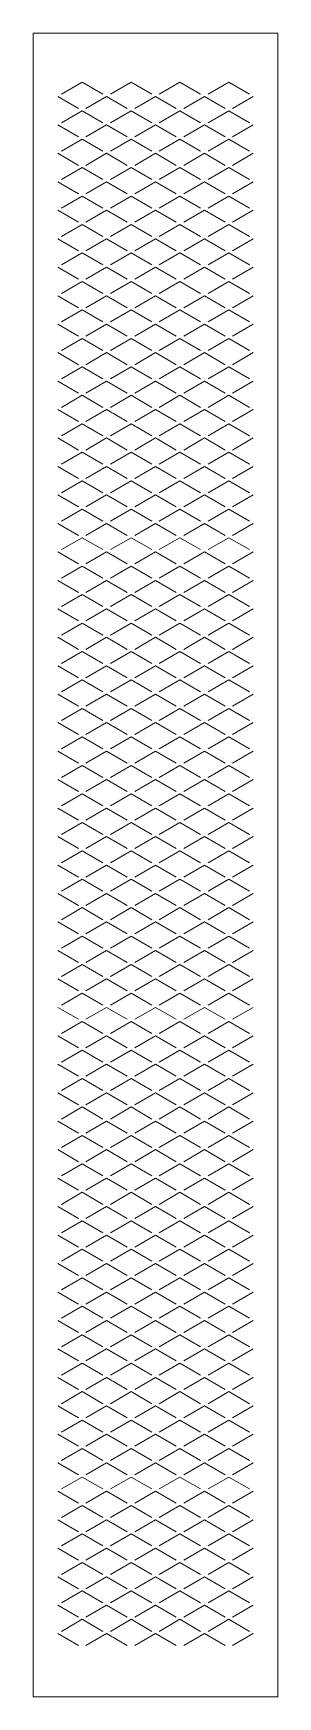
# Model space of a CAD drawing. Header units: metres. Extents: x 0 to 25, y 0 to 170.
import ezdxf

# ---------------------------------------------------------------- set-up
doc = ezdxf.new("R2010")
doc.units = ezdxf.units.M
doc.layers.add('TOP', color=1, linetype='Continuous', lineweight=0)

msp = doc.modelspace()

# ---------------------------------------------------------------- linework, layer by layer
at = {"layer": 'TOP'}
for p, q in [((2.89, 163.77), (5, 165)), ((5, 165), (7.11, 163.77)), ((7.89, 163.77), (10, 165)), ((10, 165), (12.11, 163.77)), ((12.89, 163.77), (15, 165)), ((15, 165), (17.11, 163.77)), ((17.89, 163.77), (20, 165)), ((20, 165), (22.11, 163.77)), ((2.5, 163.55), (4.61, 162.32)), ((5.39, 162.32), (7.5, 163.55)), ((7.5, 163.55), (9.61, 162.32)), ((10.39, 162.32), (12.5, 163.55)), ((12.5, 163.55), (14.61, 162.32)), ((15.39, 162.32), (17.5, 163.55)), ((17.5, 163.55), (19.61, 162.32)), ((20.39, 162.32), (22.5, 163.55)), ((2.89, 160.86), (5, 162.09)), ((5, 162.09), (7.11, 160.86)), ((7.89, 160.86), (10, 162.09)), ((10, 162.09), (12.11, 160.86)), ((12.89, 160.86), (15, 162.09)), ((15, 162.09), (17.11, 160.86)), ((17.89, 160.86), (20, 162.09)), ((20, 162.09), (22.11, 160.86)), ((2.5, 160.64), (4.61, 159.41)), ((5.39, 159.41), (7.5, 160.64)), ((7.5, 160.64), (9.61, 159.41)), ((10.39, 159.41), (12.5, 160.64)), ((12.5, 160.64), (14.61, 159.41)), ((15.39, 159.41), (17.5, 160.64)), ((17.5, 160.64), (19.61, 159.41)), ((20.39, 159.41), (22.5, 160.64)), ((2.89, 157.95), (5, 159.18)), ((5, 159.18), (7.11, 157.95)), ((7.89, 157.95), (10, 159.18)), ((10, 159.18), (12.11, 157.95)), ((12.89, 157.95), (15, 159.18)), ((15, 159.18), (17.11, 157.95)), ((17.89, 157.95), (20, 159.18)), ((20, 159.18), (22.11, 157.95)), ((2.5, 157.73), (4.61, 156.5)), ((5.39, 156.5), (7.5, 157.73)), ((7.5, 157.73), (9.61, 156.5)), ((10.39, 156.5), (12.5, 157.73)), ((12.5, 157.73), (14.61, 156.5)), ((15.39, 156.5), (17.5, 157.73)), ((17.5, 157.73), (19.61, 156.5)), ((20.39, 156.5), (22.5, 157.73)), ((2.5, 154.82), (4.61, 153.59)), ((2.89, 155.04), (5, 156.27)), ((5, 156.27), (7.11, 155.04)), ((5.39, 153.59), (7.5, 154.82)), ((7.5, 154.82), (9.61, 153.59)), ((7.89, 155.04), (10, 156.27)), ((10, 156.27), (12.11, 155.04)), ((10.39, 153.59), (12.5, 154.82)), ((12.5, 154.82), (14.61, 153.59)), ((12.89, 155.04), (15, 156.27)), ((15, 156.27), (17.11, 155.04)), ((15.39, 153.59), (17.5, 154.82)), ((17.5, 154.82), (19.61, 153.59)), ((17.89, 155.04), (20, 156.27)), ((20, 156.27), (22.11, 155.04)), ((20.39, 153.59), (22.5, 154.82)), ((2.89, 152.13), (5, 153.36)), ((5, 153.36), (7.11, 152.13)), ((7.89, 152.13), (10, 153.36)), ((10, 153.36), (12.11, 152.13)), ((12.89, 152.13), (15, 153.36)), ((15, 153.36), (17.11, 152.13)), ((17.89, 152.13), (20, 153.36)), ((20, 153.36), (22.11, 152.13)), ((2.5, 151.91), (4.61, 150.68)), ((5.39, 150.68), (7.5, 151.91)), ((7.5, 151.91), (9.61, 150.68)), ((10.39, 150.68), (12.5, 151.91)), ((12.5, 151.91), (14.61, 150.68)), ((15.39, 150.68), (17.5, 151.91)), ((17.5, 151.91), (19.61, 150.68)), ((20.39, 150.68), (22.5, 151.91)), ((2.89, 149.23), (5, 150.45)), ((5, 150.45), (7.11, 149.23)), ((7.89, 149.23), (10, 150.45)), ((10, 150.45), (12.11, 149.23)), ((12.89, 149.23), (15, 150.45)), ((15, 150.45), (17.11, 149.23)), ((17.89, 149.23), (20, 150.45)), ((20, 150.45), (22.11, 149.23)), ((2.5, 149), (4.61, 147.77)), ((5.39, 147.77), (7.5, 149)), ((7.5, 149), (9.61, 147.77)), ((10.39, 147.77), (12.5, 149)), ((12.5, 149), (14.61, 147.77)), ((15.39, 147.77), (17.5, 149)), ((17.5, 149), (19.61, 147.77)), ((20.39, 147.77), (22.5, 149)), ((2.89, 146.32), (5, 147.55)), ((5, 147.55), (7.11, 146.32)), ((7.89, 146.32), (10, 147.55)), ((10, 147.55), (12.11, 146.32)), ((12.89, 146.32), (15, 147.55)), ((15, 147.55), (17.11, 146.32)), ((17.89, 146.32), (20, 147.55)), ((20, 147.55), (22.11, 146.32)), ((2.5, 146.09), (4.61, 144.86)), ((2.89, 143.41), (5, 144.64)), ((5, 144.64), (7.11, 143.41)), ((5.39, 144.86), (7.5, 146.09)), ((7.5, 146.09), (9.61, 144.86)), ((7.89, 143.41), (10, 144.64)), ((10, 144.64), (12.11, 143.41)), ((10.39, 144.86), (12.5, 146.09)), ((12.5, 146.09), (14.61, 144.86)), ((12.89, 143.41), (15, 144.64)), ((15, 144.64), (17.11, 143.41)), ((15.39, 144.86), (17.5, 146.09)), ((17.5, 146.09), (19.61, 144.86)), ((17.89, 143.41), (20, 144.64)), ((20, 144.64), (22.11, 143.41)), ((20.39, 144.86), (22.5, 146.09)), ((2.5, 143.18), (4.61, 141.95)), ((5.39, 141.95), (7.5, 143.18)), ((7.5, 143.18), (9.61, 141.95)), ((10.39, 141.95), (12.5, 143.18)), ((12.5, 143.18), (14.61, 141.95)), ((15.39, 141.95), (17.5, 143.18)), ((17.5, 143.18), (19.61, 141.95)), ((20.39, 141.95), (22.5, 143.18)), ((2.89, 140.5), (5, 141.73)), ((5, 141.73), (7.11, 140.5)), ((7.89, 140.5), (10, 141.73)), ((10, 141.73), (12.11, 140.5)), ((12.89, 140.5), (15, 141.73)), ((15, 141.73), (17.11, 140.5)), ((17.89, 140.5), (20, 141.73)), ((20, 141.73), (22.11, 140.5)), ((2.5, 140.27), (4.61, 139.04)), ((5.39, 139.04), (7.5, 140.27)), ((7.5, 140.27), (9.61, 139.04)), ((10.39, 139.04), (12.5, 140.27)), ((12.5, 140.27), (14.61, 139.04)), ((15.39, 139.04), (17.5, 140.27)), ((17.5, 140.27), (19.61, 139.04)), ((20.39, 139.04), (22.5, 140.27)), ((2.89, 137.59), (5, 138.82)), ((5, 138.82), (7.11, 137.59)), ((7.89, 137.59), (10, 138.82)), ((10, 138.82), (12.11, 137.59)), ((12.89, 137.59), (15, 138.82)), ((15, 138.82), (17.11, 137.59)), ((17.89, 137.59), (20, 138.82)), ((20, 138.82), (22.11, 137.59)), ((2.5, 137.36), (4.61, 136.13)), ((5.39, 136.13), (7.5, 137.36)), ((7.5, 137.36), (9.61, 136.13)), ((10.39, 136.13), (12.5, 137.36)), ((12.5, 137.36), (14.61, 136.13)), ((15.39, 136.13), (17.5, 137.36)), ((17.5, 137.36), (19.61, 136.13)), ((20.39, 136.13), (22.5, 137.36)), ((2.5, 134.45), (4.61, 133.23)), ((2.89, 134.68), (5, 135.91)), ((5, 135.91), (7.11, 134.68)), ((5.39, 133.23), (7.5, 134.45)), ((7.5, 134.45), (9.61, 133.23)), ((7.89, 134.68), (10, 135.91)), ((10, 135.91), (12.11, 134.68)), ((10.39, 133.23), (12.5, 134.45)), ((12.5, 134.45), (14.61, 133.23)), ((12.89, 134.68), (15, 135.91)), ((15, 135.91), (17.11, 134.68)), ((15.39, 133.23), (17.5, 134.45)), ((17.5, 134.45), (19.61, 133.23)), ((17.89, 134.68), (20, 135.91)), ((20, 135.91), (22.11, 134.68)), ((20.39, 133.23), (22.5, 134.45)), ((2.89, 131.77), (5, 133)), ((5, 133), (7.11, 131.77)), ((7.89, 131.77), (10, 133)), ((10, 133), (12.11, 131.77)), ((12.89, 131.77), (15, 133)), ((15, 133), (17.11, 131.77)), ((17.89, 131.77), (20, 133)), ((20, 133), (22.11, 131.77)), ((2.5, 131.55), (4.61, 130.32)), ((5.39, 130.32), (7.5, 131.55)), ((7.5, 131.55), (9.61, 130.32)), ((10.39, 130.32), (12.5, 131.55)), ((12.5, 131.55), (14.61, 130.32)), ((15.39, 130.32), (17.5, 131.55)), ((17.5, 131.55), (19.61, 130.32)), ((20.39, 130.32), (22.5, 131.55)), ((2.89, 128.86), (5, 130.09)), ((5, 130.09), (7.11, 128.86)), ((7.89, 128.86), (10, 130.09)), ((10, 130.09), (12.11, 128.86)), ((12.89, 128.86), (15, 130.09)), ((15, 130.09), (17.11, 128.86)), ((17.89, 128.86), (20, 130.09)), ((20, 130.09), (22.11, 128.86)), ((2.5, 128.64), (4.61, 127.41)), ((5.39, 127.41), (7.5, 128.64)), ((7.5, 128.64), (9.61, 127.41)), ((10.39, 127.41), (12.5, 128.64)), ((12.5, 128.64), (14.61, 127.41)), ((15.39, 127.41), (17.5, 128.64)), ((17.5, 128.64), (19.61, 127.41)), ((20.39, 127.41), (22.5, 128.64)), ((2.89, 125.95), (5, 127.18)), ((5, 127.18), (7.11, 125.95)), ((7.89, 125.95), (10, 127.18)), ((10, 127.18), (12.11, 125.95)), ((12.89, 125.95), (15, 127.18)), ((15, 127.18), (17.11, 125.95)), ((17.89, 125.95), (20, 127.18)), ((20, 127.18), (22.11, 125.95)), ((2.5, 125.73), (4.61, 124.5)), ((2.89, 123.04), (5, 124.27)), ((5, 124.27), (7.11, 123.04)), ((5.39, 124.5), (7.5, 125.73)), ((7.5, 125.73), (9.61, 124.5)), ((7.89, 123.04), (10, 124.27)), ((10, 124.27), (12.11, 123.04)), ((10.39, 124.5), (12.5, 125.73)), ((12.5, 125.73), (14.61, 124.5)), ((12.89, 123.04), (15, 124.27)), ((15, 124.27), (17.11, 123.04)), ((15.39, 124.5), (17.5, 125.73)), ((17.5, 125.73), (19.61, 124.5)), ((17.89, 123.04), (20, 124.27)), ((20, 124.27), (22.11, 123.04)), ((20.39, 124.5), (22.5, 125.73)), ((2.5, 122.82), (4.61, 121.59)), ((5.39, 121.59), (7.5, 122.82)), ((7.5, 122.82), (9.61, 121.59)), ((10.39, 121.59), (12.5, 122.82)), ((12.5, 122.82), (14.61, 121.59)), ((15.39, 121.59), (17.5, 122.82)), ((17.5, 122.82), (19.61, 121.59)), ((20.39, 121.59), (22.5, 122.82)), ((2.89, 120.13), (5, 121.36)), ((5, 121.36), (7.11, 120.13)), ((7.89, 120.13), (10, 121.36)), ((10, 121.36), (12.11, 120.13)), ((12.89, 120.13), (15, 121.36)), ((15, 121.36), (17.11, 120.13)), ((17.89, 120.13), (20, 121.36)), ((20, 121.36), (22.11, 120.13)), ((2.5, 119.91), (4.61, 118.68)), ((5.39, 118.68), (7.5, 119.91)), ((7.5, 119.91), (9.61, 118.68)), ((10.39, 118.68), (12.5, 119.91)), ((12.5, 119.91), (14.61, 118.68)), ((15.39, 118.68), (17.5, 119.91)), ((17.5, 119.91), (19.61, 118.68)), ((20.39, 118.68), (22.5, 119.91)), ((2.89, 117.23), (5, 118.45)), ((5, 118.45), (7.11, 117.23)), ((7.89, 117.23), (10, 118.45)), ((10, 118.45), (12.11, 117.23)), ((12.89, 117.23), (15, 118.45)), ((15, 118.45), (17.11, 117.23)), ((17.89, 117.23), (20, 118.45)), ((20, 118.45), (22.11, 117.23)), ((2.5, 117), (4.61, 115.77)), ((5.39, 115.77), (7.5, 117)), ((7.5, 117), (9.61, 115.77)), ((10.39, 115.77), (12.5, 117)), ((12.5, 117), (14.61, 115.77)), ((15.39, 115.77), (17.5, 117)), ((17.5, 117), (19.61, 115.77)), ((20.39, 115.77), (22.5, 117)), ((2.5, 114.09), (4.61, 112.86)), ((2.89, 114.32), (5, 115.55)), ((5, 115.55), (7.11, 114.32)), ((5.39, 112.86), (7.5, 114.09)), ((7.5, 114.09), (9.61, 112.86)), ((7.89, 114.32), (10, 115.55)), ((10, 115.55), (12.11, 114.32)), ((10.39, 112.86), (12.5, 114.09)), ((12.5, 114.09), (14.61, 112.86)), ((12.89, 114.32), (15, 115.55)), ((15, 115.55), (17.11, 114.32)), ((15.39, 112.86), (17.5, 114.09)), ((17.5, 114.09), (19.61, 112.86)), ((17.89, 114.32), (20, 115.55)), ((20, 115.55), (22.11, 114.32)), ((20.39, 112.86), (22.5, 114.09)), ((2.89, 111.41), (5, 112.64)), ((5, 112.64), (7.11, 111.41)), ((7.89, 111.41), (10, 112.64)), ((10, 112.64), (12.11, 111.41)), ((12.89, 111.41), (15, 112.64)), ((15, 112.64), (17.11, 111.41)), ((17.89, 111.41), (20, 112.64)), ((20, 112.64), (22.11, 111.41)), ((2.5, 111.18), (4.61, 109.95)), ((5.39, 109.95), (7.5, 111.18)), ((7.5, 111.18), (9.61, 109.95)), ((10.39, 109.95), (12.5, 111.18)), ((12.5, 111.18), (14.61, 109.95)), ((15.39, 109.95), (17.5, 111.18)), ((17.5, 111.18), (19.61, 109.95)), ((20.39, 109.95), (22.5, 111.18)), ((2.89, 108.5), (5, 109.73)), ((5, 109.73), (7.11, 108.5)), ((7.89, 108.5), (10, 109.73)), ((10, 109.73), (12.11, 108.5)), ((12.89, 108.5), (15, 109.73)), ((15, 109.73), (17.11, 108.5)), ((17.89, 108.5), (20, 109.73)), ((20, 109.73), (22.11, 108.5)), ((2.5, 108.27), (4.61, 107.04)), ((5.39, 107.04), (7.5, 108.27)), ((7.5, 108.27), (9.61, 107.04)), ((10.39, 107.04), (12.5, 108.27)), ((12.5, 108.27), (14.61, 107.04)), ((15.39, 107.04), (17.5, 108.27)), ((17.5, 108.27), (19.61, 107.04)), ((20.39, 107.04), (22.5, 108.27)), ((2.89, 105.59), (5, 106.82)), ((5, 106.82), (7.11, 105.59)), ((7.89, 105.59), (10, 106.82)), ((10, 106.82), (12.11, 105.59)), ((12.89, 105.59), (15, 106.82)), ((15, 106.82), (17.11, 105.59)), ((17.89, 105.59), (20, 106.82)), ((20, 106.82), (22.11, 105.59)), ((2.5, 105.36), (4.61, 104.13)), ((2.89, 102.68), (5, 103.91)), ((5, 103.91), (7.11, 102.68)), ((5.39, 104.13), (7.5, 105.36)), ((7.5, 105.36), (9.61, 104.13)), ((7.89, 102.68), (10, 103.91)), ((10, 103.91), (12.11, 102.68)), ((10.39, 104.13), (12.5, 105.36)), ((12.5, 105.36), (14.61, 104.13)), ((12.89, 102.68), (15, 103.91)), ((15, 103.91), (17.11, 102.68)), ((15.39, 104.13), (17.5, 105.36)), ((17.5, 105.36), (19.61, 104.13)), ((17.89, 102.68), (20, 103.91)), ((20, 103.91), (22.11, 102.68)), ((20.39, 104.13), (22.5, 105.36)), ((2.5, 102.45), (4.61, 101.23)), ((5.39, 101.23), (7.5, 102.45)), ((7.5, 102.45), (9.61, 101.23)), ((10.39, 101.23), (12.5, 102.45)), ((12.5, 102.45), (14.61, 101.23)), ((15.39, 101.23), (17.5, 102.45)), ((17.5, 102.45), (19.61, 101.23)), ((20.39, 101.23), (22.5, 102.45)), ((2.89, 99.77), (5, 101)), ((5, 101), (7.11, 99.77)), ((7.89, 99.77), (10, 101)), ((10, 101), (12.11, 99.77)), ((12.89, 99.77), (15, 101)), ((15, 101), (17.11, 99.77)), ((17.89, 99.77), (20, 101)), ((20, 101), (22.11, 99.77)), ((2.5, 99.55), (4.61, 98.32)), ((5.39, 98.32), (7.5, 99.55)), ((7.5, 99.55), (9.61, 98.32)), ((10.39, 98.32), (12.5, 99.55)), ((12.5, 99.55), (14.61, 98.32)), ((15.39, 98.32), (17.5, 99.55)), ((17.5, 99.55), (19.61, 98.32)), ((20.39, 98.32), (22.5, 99.55)), ((2.89, 96.86), (5, 98.09)), ((5, 98.09), (7.11, 96.86)), ((7.89, 96.86), (10, 98.09)), ((10, 98.09), (12.11, 96.86)), ((12.89, 96.86), (15, 98.09)), ((15, 98.09), (17.11, 96.86)), ((17.89, 96.86), (20, 98.09)), ((20, 98.09), (22.11, 96.86)), ((2.5, 96.64), (4.61, 95.41)), ((5.39, 95.41), (7.5, 96.64)), ((7.5, 96.64), (9.61, 95.41)), ((10.39, 95.41), (12.5, 96.64)), ((12.5, 96.64), (14.61, 95.41)), ((15.39, 95.41), (17.5, 96.64)), ((17.5, 96.64), (19.61, 95.41)), ((20.39, 95.41), (22.5, 96.64)), ((2.5, 93.73), (4.61, 92.5)), ((2.89, 93.95), (5, 95.18)), ((5, 95.18), (7.11, 93.95)), ((5.39, 92.5), (7.5, 93.73)), ((7.5, 93.73), (9.61, 92.5)), ((7.89, 93.95), (10, 95.18)), ((10, 95.18), (12.11, 93.95)), ((10.39, 92.5), (12.5, 93.73)), ((12.5, 93.73), (14.61, 92.5)), ((12.89, 93.95), (15, 95.18)), ((15, 95.18), (17.11, 93.95)), ((15.39, 92.5), (17.5, 93.73)), ((17.5, 93.73), (19.61, 92.5)), ((17.89, 93.95), (20, 95.18)), ((20, 95.18), (22.11, 93.95)), ((20.39, 92.5), (22.5, 93.73)), ((2.89, 91.04), (5, 92.27)), ((5, 92.27), (7.11, 91.04)), ((7.89, 91.04), (10, 92.27)), ((10, 92.27), (12.11, 91.04)), ((12.89, 91.04), (15, 92.27)), ((15, 92.27), (17.11, 91.04)), ((17.89, 91.04), (20, 92.27)), ((20, 92.27), (22.11, 91.04)), ((2.5, 90.82), (4.61, 89.59)), ((5.39, 89.59), (7.5, 90.82)), ((7.5, 90.82), (9.61, 89.59)), ((10.39, 89.59), (12.5, 90.82)), ((12.5, 90.82), (14.61, 89.59)), ((15.39, 89.59), (17.5, 90.82)), ((17.5, 90.82), (19.61, 89.59)), ((20.39, 89.59), (22.5, 90.82)), ((2.89, 88.13), (5, 89.36)), ((5, 89.36), (7.11, 88.13)), ((7.89, 88.13), (10, 89.36)), ((10, 89.36), (12.11, 88.13)), ((12.89, 88.13), (15, 89.36)), ((15, 89.36), (17.11, 88.13)), ((17.89, 88.13), (20, 89.36)), ((20, 89.36), (22.11, 88.13)), ((2.5, 87.91), (4.61, 86.68)), ((5.39, 86.68), (7.5, 87.91)), ((7.5, 87.91), (9.61, 86.68)), ((10.39, 86.68), (12.5, 87.91)), ((12.5, 87.91), (14.61, 86.68)), ((15.39, 86.68), (17.5, 87.91)), ((17.5, 87.91), (19.61, 86.68)), ((20.39, 86.68), (22.5, 87.91)), ((2.5, 85), (4.61, 83.77)), ((2.89, 85.23), (5, 86.45)), ((5, 86.45), (7.11, 85.23)), ((5.39, 83.77), (7.5, 85)), ((7.5, 85), (9.61, 83.77)), ((7.89, 85.23), (10, 86.45)), ((10, 86.45), (12.11, 85.23)), ((10.39, 83.77), (12.5, 85)), ((12.5, 85), (14.61, 83.77)), ((12.89, 85.23), (15, 86.45)), ((15, 86.45), (17.11, 85.23)), ((15.39, 83.77), (17.5, 85)), ((17.5, 85), (19.61, 83.77)), ((17.89, 85.23), (20, 86.45)), ((20, 86.45), (22.11, 85.23)), ((20.39, 83.77), (22.5, 85)), ((2.89, 82.32), (5, 83.55)), ((5, 83.55), (7.11, 82.32)), ((7.89, 82.32), (10, 83.55)), ((10, 83.55), (12.11, 82.32)), ((12.89, 82.32), (15, 83.55)), ((15, 83.55), (17.11, 82.32)), ((17.89, 82.32), (20, 83.55)), ((20, 83.55), (22.11, 82.32)), ((2.5, 82.09), (4.61, 80.86)), ((5.39, 80.86), (7.5, 82.09)), ((7.5, 82.09), (9.61, 80.86)), ((10.39, 80.86), (12.5, 82.09)), ((12.5, 82.09), (14.61, 80.86)), ((15.39, 80.86), (17.5, 82.09)), ((17.5, 82.09), (19.61, 80.86)), ((20.39, 80.86), (22.5, 82.09)), ((2.89, 79.41), (5, 80.64)), ((5, 80.64), (7.11, 79.41)), ((7.89, 79.41), (10, 80.64)), ((10, 80.64), (12.11, 79.41)), ((12.89, 79.41), (15, 80.64)), ((15, 80.64), (17.11, 79.41)), ((17.89, 79.41), (20, 80.64)), ((20, 80.64), (22.11, 79.41)), ((2.5, 79.18), (4.61, 77.95)), ((5.39, 77.95), (7.5, 79.18)), ((7.5, 79.18), (9.61, 77.95)), ((10.39, 77.95), (12.5, 79.18)), ((12.5, 79.18), (14.61, 77.95)), ((15.39, 77.95), (17.5, 79.18)), ((17.5, 79.18), (19.61, 77.95)), ((20.39, 77.95), (22.5, 79.18)), ((2.89, 76.5), (5, 77.73)), ((5, 77.73), (7.11, 76.5)), ((7.89, 76.5), (10, 77.73)), ((10, 77.73), (12.11, 76.5)), ((12.89, 76.5), (15, 77.73)), ((15, 77.73), (17.11, 76.5)), ((17.89, 76.5), (20, 77.73)), ((20, 77.73), (22.11, 76.5)), ((2.5, 76.27), (4.61, 75.04)), ((2.89, 73.59), (5, 74.82)), ((5, 74.82), (7.11, 73.59)), ((5.39, 75.04), (7.5, 76.27)), ((7.5, 76.27), (9.61, 75.04)), ((7.89, 73.59), (10, 74.82)), ((10, 74.82), (12.11, 73.59)), ((10.39, 75.04), (12.5, 76.27)), ((12.5, 76.27), (14.61, 75.04)), ((12.89, 73.59), (15, 74.82)), ((15, 74.82), (17.11, 73.59)), ((15.39, 75.04), (17.5, 76.27)), ((17.5, 76.27), (19.61, 75.04)), ((17.89, 73.59), (20, 74.82)), ((20, 74.82), (22.11, 73.59)), ((20.39, 75.04), (22.5, 76.27)), ((2.5, 73.36), (4.61, 72.13)), ((5.39, 72.13), (7.5, 73.36)), ((7.5, 73.36), (9.61, 72.13)), ((10.39, 72.13), (12.5, 73.36)), ((12.5, 73.36), (14.61, 72.13)), ((15.39, 72.13), (17.5, 73.36)), ((17.5, 73.36), (19.61, 72.13)), ((20.39, 72.13), (22.5, 73.36)), ((2.89, 70.68), (5, 71.91)), ((5, 71.91), (7.11, 70.68)), ((7.89, 70.68), (10, 71.91)), ((10, 71.91), (12.11, 70.68)), ((12.89, 70.68), (15, 71.91)), ((15, 71.91), (17.11, 70.68)), ((17.89, 70.68), (20, 71.91)), ((20, 71.91), (22.11, 70.68)), ((2.5, 70.45), (4.61, 69.23)), ((5.39, 69.23), (7.5, 70.45)), ((7.5, 70.45), (9.61, 69.23)), ((10.39, 69.23), (12.5, 70.45)), ((12.5, 70.45), (14.61, 69.23)), ((15.39, 69.23), (17.5, 70.45)), ((17.5, 70.45), (19.61, 69.23)), ((20.39, 69.23), (22.5, 70.45)), ((2.89, 67.77), (5, 69)), ((5, 69), (7.11, 67.77)), ((7.89, 67.77), (10, 69)), ((10, 69), (12.11, 67.77)), ((12.89, 67.77), (15, 69)), ((15, 69), (17.11, 67.77)), ((17.89, 67.77), (20, 69)), ((20, 69), (22.11, 67.77)), ((2.5, 67.55), (4.61, 66.32)), ((5.39, 66.32), (7.5, 67.55)), ((7.5, 67.55), (9.61, 66.32)), ((10.39, 66.32), (12.5, 67.55)), ((12.5, 67.55), (14.61, 66.32)), ((15.39, 66.32), (17.5, 67.55)), ((17.5, 67.55), (19.61, 66.32)), ((20.39, 66.32), (22.5, 67.55)), ((2.5, 64.64), (4.61, 63.41)), ((2.89, 64.86), (5, 66.09)), ((5, 66.09), (7.11, 64.86)), ((5.39, 63.41), (7.5, 64.64)), ((7.5, 64.64), (9.61, 63.41)), ((7.89, 64.86), (10, 66.09)), ((10, 66.09), (12.11, 64.86)), ((10.39, 63.41), (12.5, 64.64)), ((12.5, 64.64), (14.61, 63.41)), ((12.89, 64.86), (15, 66.09)), ((15, 66.09), (17.11, 64.86)), ((15.39, 63.41), (17.5, 64.64)), ((17.5, 64.64), (19.61, 63.41)), ((17.89, 64.86), (20, 66.09)), ((20, 66.09), (22.11, 64.86)), ((20.39, 63.41), (22.5, 64.64)), ((2.89, 61.95), (5, 63.18)), ((5, 63.18), (7.11, 61.95)), ((7.89, 61.95), (10, 63.18)), ((10, 63.18), (12.11, 61.95)), ((12.89, 61.95), (15, 63.18)), ((15, 63.18), (17.11, 61.95)), ((17.89, 61.95), (20, 63.18)), ((20, 63.18), (22.11, 61.95)), ((2.5, 61.73), (4.61, 60.5)), ((5.39, 60.5), (7.5, 61.73)), ((7.5, 61.73), (9.61, 60.5)), ((10.39, 60.5), (12.5, 61.73)), ((12.5, 61.73), (14.61, 60.5)), ((15.39, 60.5), (17.5, 61.73)), ((17.5, 61.73), (19.61, 60.5)), ((20.39, 60.5), (22.5, 61.73)), ((2.89, 59.04), (5, 60.27)), ((5, 60.27), (7.11, 59.04)), ((7.89, 59.04), (10, 60.27)), ((10, 60.27), (12.11, 59.04)), ((12.89, 59.04), (15, 60.27)), ((15, 60.27), (17.11, 59.04)), ((17.89, 59.04), (20, 60.27)), ((20, 60.27), (22.11, 59.04)), ((2.5, 58.82), (4.61, 57.59)), ((5.39, 57.59), (7.5, 58.82)), ((7.5, 58.82), (9.61, 57.59)), ((10.39, 57.59), (12.5, 58.82)), ((12.5, 58.82), (14.61, 57.59)), ((15.39, 57.59), (17.5, 58.82)), ((17.5, 58.82), (19.61, 57.59)), ((20.39, 57.59), (22.5, 58.82)), ((2.89, 56.13), (5, 57.36)), ((5, 57.36), (7.11, 56.13)), ((7.89, 56.13), (10, 57.36)), ((10, 57.36), (12.11, 56.13)), ((12.89, 56.13), (15, 57.36)), ((15, 57.36), (17.11, 56.13)), ((17.89, 56.13), (20, 57.36)), ((20, 57.36), (22.11, 56.13)), ((2.5, 55.91), (4.61, 54.68)), ((2.89, 53.23), (5, 54.45)), ((5, 54.45), (7.11, 53.23)), ((5.39, 54.68), (7.5, 55.91)), ((7.5, 55.91), (9.61, 54.68)), ((7.89, 53.23), (10, 54.45)), ((10, 54.45), (12.11, 53.23)), ((10.39, 54.68), (12.5, 55.91)), ((12.5, 55.91), (14.61, 54.68)), ((12.89, 53.23), (15, 54.45)), ((15, 54.45), (17.11, 53.23)), ((15.39, 54.68), (17.5, 55.91)), ((17.5, 55.91), (19.61, 54.68)), ((17.89, 53.23), (20, 54.45)), ((20, 54.45), (22.11, 53.23)), ((20.39, 54.68), (22.5, 55.91)), ((2.5, 53), (4.61, 51.77)), ((5.39, 51.77), (7.5, 53)), ((7.5, 53), (9.61, 51.77)), ((10.39, 51.77), (12.5, 53)), ((12.5, 53), (14.61, 51.77)), ((15.39, 51.77), (17.5, 53)), ((17.5, 53), (19.61, 51.77)), ((20.39, 51.77), (22.5, 53)), ((2.89, 50.32), (5, 51.55)), ((5, 51.55), (7.11, 50.32)), ((7.89, 50.32), (10, 51.55)), ((10, 51.55), (12.11, 50.32)), ((12.89, 50.32), (15, 51.55)), ((15, 51.55), (17.11, 50.32)), ((17.89, 50.32), (20, 51.55)), ((20, 51.55), (22.11, 50.32)), ((2.5, 50.09), (4.61, 48.86)), ((5.39, 48.86), (7.5, 50.09)), ((7.5, 50.09), (9.61, 48.86)), ((10.39, 48.86), (12.5, 50.09)), ((12.5, 50.09), (14.61, 48.86)), ((15.39, 48.86), (17.5, 50.09)), ((17.5, 50.09), (19.61, 48.86)), ((20.39, 48.86), (22.5, 50.09)), ((2.89, 47.41), (5, 48.64)), ((5, 48.64), (7.11, 47.41)), ((7.89, 47.41), (10, 48.64)), ((10, 48.64), (12.11, 47.41)), ((12.89, 47.41), (15, 48.64)), ((15, 48.64), (17.11, 47.41)), ((17.89, 47.41), (20, 48.64)), ((20, 48.64), (22.11, 47.41)), ((2.5, 47.18), (4.61, 45.95)), ((5.39, 45.95), (7.5, 47.18)), ((7.5, 47.18), (9.61, 45.95)), ((10.39, 45.95), (12.5, 47.18)), ((12.5, 47.18), (14.61, 45.95)), ((15.39, 45.95), (17.5, 47.18)), ((17.5, 47.18), (19.61, 45.95)), ((20.39, 45.95), (22.5, 47.18)), ((2.5, 44.27), (4.61, 43.04)), ((2.89, 44.5), (5, 45.73)), ((5, 45.73), (7.11, 44.5)), ((5.39, 43.04), (7.5, 44.27)), ((7.5, 44.27), (9.61, 43.04)), ((7.89, 44.5), (10, 45.73)), ((10, 45.73), (12.11, 44.5)), ((10.39, 43.04), (12.5, 44.27)), ((12.5, 44.27), (14.61, 43.04)), ((12.89, 44.5), (15, 45.73)), ((15, 45.73), (17.11, 44.5)), ((15.39, 43.04), (17.5, 44.27)), ((17.5, 44.27), (19.61, 43.04)), ((17.89, 44.5), (20, 45.73)), ((20, 45.73), (22.11, 44.5)), ((20.39, 43.04), (22.5, 44.27)), ((2.89, 41.59), (5, 42.82)), ((5, 42.82), (7.11, 41.59)), ((7.89, 41.59), (10, 42.82)), ((10, 42.82), (12.11, 41.59)), ((12.89, 41.59), (15, 42.82)), ((15, 42.82), (17.11, 41.59)), ((17.89, 41.59), (20, 42.82)), ((20, 42.82), (22.11, 41.59)), ((2.5, 41.36), (4.61, 40.13)), ((5.39, 40.13), (7.5, 41.36)), ((7.5, 41.36), (9.61, 40.13)), ((10.39, 40.13), (12.5, 41.36)), ((12.5, 41.36), (14.61, 40.13)), ((15.39, 40.13), (17.5, 41.36)), ((17.5, 41.36), (19.61, 40.13)), ((20.39, 40.13), (22.5, 41.36)), ((2.89, 38.68), (5, 39.91)), ((5, 39.91), (7.11, 38.68)), ((7.89, 38.68), (10, 39.91)), ((10, 39.91), (12.11, 38.68)), ((12.89, 38.68), (15, 39.91)), ((15, 39.91), (17.11, 38.68)), ((17.89, 38.68), (20, 39.91)), ((20, 39.91), (22.11, 38.68)), ((2.5, 38.45), (4.61, 37.23)), ((5.39, 37.23), (7.5, 38.45)), ((7.5, 38.45), (9.61, 37.23)), ((10.39, 37.23), (12.5, 38.45)), ((12.5, 38.45), (14.61, 37.23)), ((15.39, 37.23), (17.5, 38.45)), ((17.5, 38.45), (19.61, 37.23)), ((20.39, 37.23), (22.5, 38.45)), ((2.89, 35.77), (5, 37)), ((5, 37), (7.11, 35.77)), ((7.89, 35.77), (10, 37)), ((10, 37), (12.11, 35.77)), ((12.89, 35.77), (15, 37)), ((15, 37), (17.11, 35.77)), ((17.89, 35.77), (20, 37)), ((20, 37), (22.11, 35.77)), ((2.5, 35.55), (4.61, 34.32)), ((2.89, 32.86), (5, 34.09)), ((5, 34.09), (7.11, 32.86)), ((5.39, 34.32), (7.5, 35.55)), ((7.5, 35.55), (9.61, 34.32)), ((7.89, 32.86), (10, 34.09)), ((10, 34.09), (12.11, 32.86)), ((10.39, 34.32), (12.5, 35.55)), ((12.5, 35.55), (14.61, 34.32)), ((12.89, 32.86), (15, 34.09)), ((15, 34.09), (17.11, 32.86)), ((15.39, 34.32), (17.5, 35.55)), ((17.5, 35.55), (19.61, 34.32)), ((17.89, 32.86), (20, 34.09)), ((20, 34.09), (22.11, 32.86)), ((20.39, 34.32), (22.5, 35.55)), ((2.5, 32.64), (4.61, 31.41)), ((5.39, 31.41), (7.5, 32.64)), ((7.5, 32.64), (9.61, 31.41)), ((10.39, 31.41), (12.5, 32.64)), ((12.5, 32.64), (14.61, 31.41)), ((15.39, 31.41), (17.5, 32.64)), ((17.5, 32.64), (19.61, 31.41)), ((20.39, 31.41), (22.5, 32.64)), ((2.89, 29.95), (5, 31.18)), ((5, 31.18), (7.11, 29.95)), ((7.89, 29.95), (10, 31.18)), ((10, 31.18), (12.11, 29.95)), ((12.89, 29.95), (15, 31.18)), ((15, 31.18), (17.11, 29.95)), ((17.89, 29.95), (20, 31.18)), ((20, 31.18), (22.11, 29.95)), ((2.5, 29.73), (4.61, 28.5)), ((5.39, 28.5), (7.5, 29.73)), ((7.5, 29.73), (9.61, 28.5)), ((10.39, 28.5), (12.5, 29.73)), ((12.5, 29.73), (14.61, 28.5)), ((15.39, 28.5), (17.5, 29.73)), ((17.5, 29.73), (19.61, 28.5)), ((20.39, 28.5), (22.5, 29.73)), ((2.89, 27.04), (5, 28.27)), ((5, 28.27), (7.11, 27.04)), ((7.89, 27.04), (10, 28.27)), ((10, 28.27), (12.11, 27.04)), ((12.89, 27.04), (15, 28.27)), ((15, 28.27), (17.11, 27.04)), ((17.89, 27.04), (20, 28.27)), ((20, 28.27), (22.11, 27.04)), ((2.5, 26.82), (4.61, 25.59)), ((5.39, 25.59), (7.5, 26.82)), ((7.5, 26.82), (9.61, 25.59)), ((10.39, 25.59), (12.5, 26.82)), ((12.5, 26.82), (14.61, 25.59)), ((15.39, 25.59), (17.5, 26.82)), ((17.5, 26.82), (19.61, 25.59)), ((20.39, 25.59), (22.5, 26.82)), ((2.5, 23.91), (4.61, 22.68)), ((2.89, 24.13), (5, 25.36)), ((5, 25.36), (7.11, 24.13)), ((5.39, 22.68), (7.5, 23.91)), ((7.5, 23.91), (9.61, 22.68)), ((7.89, 24.13), (10, 25.36)), ((10, 25.36), (12.11, 24.13)), ((10.39, 22.68), (12.5, 23.91)), ((12.5, 23.91), (14.61, 22.68)), ((12.89, 24.13), (15, 25.36)), ((15, 25.36), (17.11, 24.13)), ((15.39, 22.68), (17.5, 23.91)), ((17.5, 23.91), (19.61, 22.68)), ((17.89, 24.13), (20, 25.36)), ((20, 25.36), (22.11, 24.13)), ((20.39, 22.68), (22.5, 23.91)), ((2.89, 21.23), (5, 22.45)), ((5, 22.45), (7.11, 21.23)), ((7.89, 21.23), (10, 22.45)), ((10, 22.45), (12.11, 21.23)), ((12.89, 21.23), (15, 22.45)), ((15, 22.45), (17.11, 21.23)), ((17.89, 21.23), (20, 22.45)), ((20, 22.45), (22.11, 21.23)), ((2.5, 21), (4.61, 19.77)), ((5.39, 19.77), (7.5, 21)), ((7.5, 21), (9.61, 19.77)), ((10.39, 19.77), (12.5, 21)), ((12.5, 21), (14.61, 19.77)), ((15.39, 19.77), (17.5, 21)), ((17.5, 21), (19.61, 19.77)), ((20.39, 19.77), (22.5, 21)), ((2.89, 18.32), (5, 19.55)), ((5, 19.55), (7.11, 18.32)), ((7.89, 18.32), (10, 19.55)), ((10, 19.55), (12.11, 18.32)), ((12.89, 18.32), (15, 19.55)), ((15, 19.55), (17.11, 18.32)), ((17.89, 18.32), (20, 19.55)), ((20, 19.55), (22.11, 18.32)), ((2.5, 18.09), (4.61, 16.86)), ((5.39, 16.86), (7.5, 18.09)), ((7.5, 18.09), (9.61, 16.86)), ((10.39, 16.86), (12.5, 18.09)), ((12.5, 18.09), (14.61, 16.86)), ((15.39, 16.86), (17.5, 18.09)), ((17.5, 18.09), (19.61, 16.86)), ((20.39, 16.86), (22.5, 18.09)), ((2.89, 15.41), (5, 16.64)), ((5, 16.64), (7.11, 15.41)), ((7.89, 15.41), (10, 16.64)), ((10, 16.64), (12.11, 15.41)), ((12.89, 15.41), (15, 16.64)), ((15, 16.64), (17.11, 15.41)), ((17.89, 15.41), (20, 16.64)), ((20, 16.64), (22.11, 15.41)), ((2.5, 15.18), (4.61, 13.95)), ((2.89, 12.5), (5, 13.73)), ((5, 13.73), (7.11, 12.5)), ((5.39, 13.95), (7.5, 15.18)), ((7.5, 15.18), (9.61, 13.95)), ((7.89, 12.5), (10, 13.73)), ((10, 13.73), (12.11, 12.5)), ((10.39, 13.95), (12.5, 15.18)), ((12.5, 15.18), (14.61, 13.95)), ((12.89, 12.5), (15, 13.73)), ((15, 13.73), (17.11, 12.5)), ((15.39, 13.95), (17.5, 15.18)), ((17.5, 15.18), (19.61, 13.95)), ((17.89, 12.5), (20, 13.73)), ((20, 13.73), (22.11, 12.5)), ((20.39, 13.95), (22.5, 15.18)), ((2.5, 12.27), (4.61, 11.04)), ((5.39, 11.04), (7.5, 12.27)), ((7.5, 12.27), (9.61, 11.04)), ((10.39, 11.04), (12.5, 12.27)), ((12.5, 12.27), (14.61, 11.04)), ((15.39, 11.04), (17.5, 12.27)), ((17.5, 12.27), (19.61, 11.04)), ((20.39, 11.04), (22.5, 12.27)), ((2.89, 9.59), (5, 10.82)), ((5, 10.82), (7.11, 9.59)), ((7.89, 9.59), (10, 10.82)), ((10, 10.82), (12.11, 9.59)), ((12.89, 9.59), (15, 10.82)), ((15, 10.82), (17.11, 9.59)), ((17.89, 9.59), (20, 10.82)), ((20, 10.82), (22.11, 9.59)), ((2.5, 9.36), (4.61, 8.13)), ((5.39, 8.13), (7.5, 9.36)), ((7.5, 9.36), (9.61, 8.13)), ((10.39, 8.13), (12.5, 9.36)), ((12.5, 9.36), (14.61, 8.13)), ((15.39, 8.13), (17.5, 9.36)), ((17.5, 9.36), (19.61, 8.13)), ((20.39, 8.13), (22.5, 9.36)), ((2.89, 6.68), (5, 7.91)), ((5, 7.91), (7.11, 6.68)), ((7.89, 6.68), (10, 7.91)), ((10, 7.91), (12.11, 6.68)), ((12.89, 6.68), (15, 7.91)), ((15, 7.91), (17.11, 6.68)), ((17.89, 6.68), (20, 7.91)), ((20, 7.91), (22.11, 6.68)), ((2.5, 6.45), (4.61, 5.23)), ((5.39, 5.23), (7.5, 6.45)), ((7.5, 6.45), (9.61, 5.23)), ((10.39, 5.23), (12.5, 6.45)), ((12.5, 6.45), (14.61, 5.23)), ((15.39, 5.23), (17.5, 6.45)), ((17.5, 6.45), (19.61, 5.23)), ((20.39, 5.23), (22.5, 6.45))]:
    msp.add_line(p, q, dxfattribs=at)
msp.add_lwpolyline([(0, 0), (0, 170), (25, 170), (25, 0)], close=True, dxfattribs=at)

doc.saveas('drawing.dxf')
